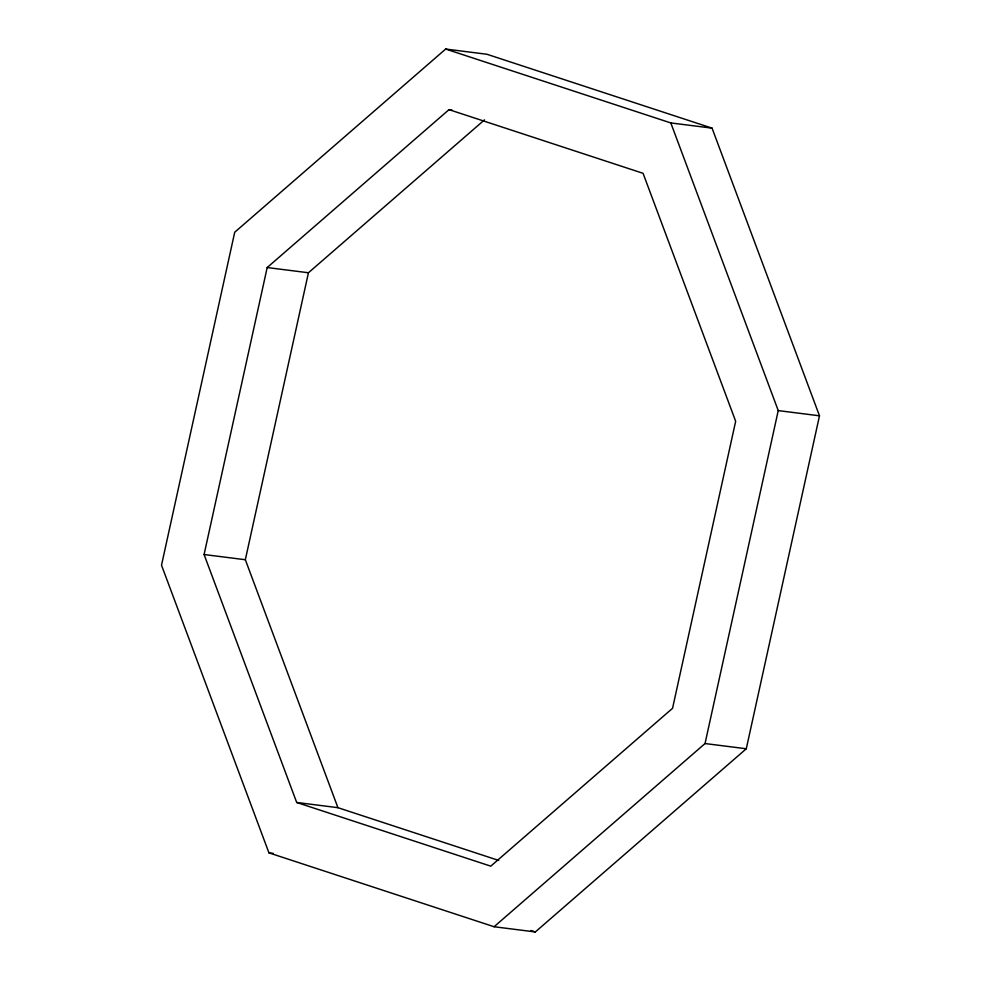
<?xml version="1.0" encoding="UTF-8"?>
<svg xmlns="http://www.w3.org/2000/svg" width="981" height="981" viewBox="0 0 981 981"><rect width="100%" height="100%" fill="white"/><g stroke="black" fill="none" stroke-linecap="round" stroke-linejoin="round"><path stroke-width="1.47" d="M449.016 109.639L643.07 173.318L735.664 421.266L672.561 708.294L490.77 866.162L296.691 802.47L204.085 554.523L267.188 267.543L449.016 109.639L451.959 110.019M498.704 860.435L337.93 807.682L245.336 559.734L308.439 272.755L484.504 119.854M494.081 926.738L705.032 743.549L778.24 410.598L670.808 122.932L445.668 49.05L234.717 232.239L161.509 565.191L268.941 852.857L494.081 926.738L535.332 931.95L746.283 748.761L819.491 415.809L712.059 128.143L486.919 54.262L445.668 49.05M670.808 122.932L712.059 128.143M267.188 267.543L308.439 272.755M778.24 410.598L819.491 415.809M204.085 554.523L245.336 559.734M705.032 743.549L746.283 748.761M296.691 802.47L337.93 807.682M268.941 852.857L273.368 853.421M530.966 930.515L535.332 931.95"/></g></svg>
